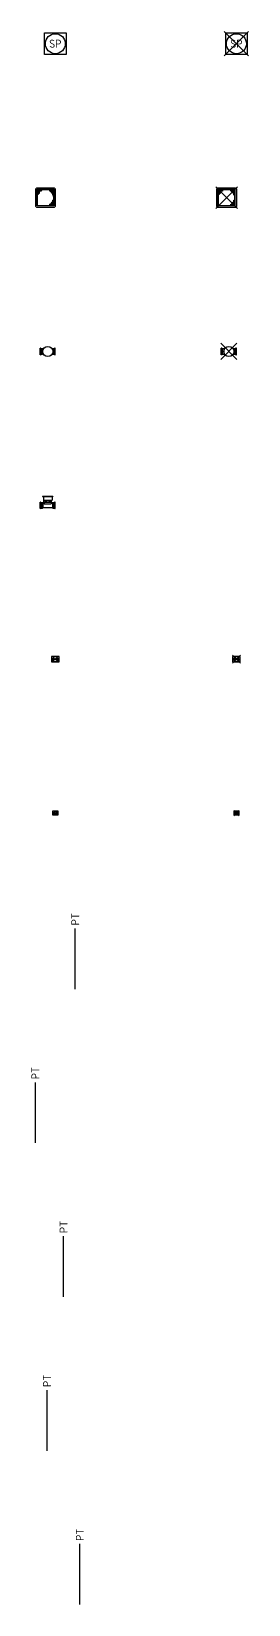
# Model space of a CAD drawing. Header units: metres. Extents: x -3 to 7, y 0 to 220.
# Drawn here: x -0.8 to 6.3, y 109.3 to 160.4 of the extents above; entities that cross this region are included whole.
import ezdxf
from ezdxf.enums import TextEntityAlignment as Align

# ---------------------------------------------------------------- set-up
doc = ezdxf.new("R2010")
doc.units = ezdxf.units.M
doc.styles.add('NLCS-ISO', font='NLCS-ISO.ttf')

# ---------------------------------------------------------------- blocks, each defined once
blk = doc.blocks.new('SIS-PUNTTONG_R100_RECHTS')
blk.add_line((0.8, -0.718), (0.8, 1.25))
at = {"style": 'NLCS-ISO'}
blk.add_text('PT', height=0.26, rotation=90, dxfattribs=at).set_placement((0.8, 1.35), align=Align.MIDDLE_LEFT)
blk = doc.blocks.new('SIS-PUNTTONG_R25_LINKS')
blk.add_line((-0.27, -0.718), (-0.27, 1.25))
at = {"style": 'NLCS-ISO'}
blk.add_text('PT', height=0.26, rotation=90, dxfattribs=at).set_placement((-0.27, 1.35), align=Align.MIDDLE_LEFT)
blk = doc.blocks.new('SIS-PUNTTONG_R25_RECHTS')
blk.add_line((0.27, -0.718), (0.27, 1.25))
at = {"style": 'NLCS-ISO'}
blk.add_text('PT', height=0.26, rotation=90, dxfattribs=at).set_placement((0.27, 1.35), align=Align.MIDDLE_LEFT)
blk = doc.blocks.new('SIS-PUNTTONG_R50_LINKS')
blk.add_line((-0.65, -0.718), (-0.65, 1.25))
at = {"style": 'NLCS-ISO'}
blk.add_text('PT', height=0.26, rotation=90, dxfattribs=at).set_placement((-0.65, 1.35), align=Align.MIDDLE_LEFT)
blk = doc.blocks.new('SIS-PUNTTONG_R50_RECHTS')
blk.add_line((0.65, -0.718), (0.65, 1.25))
at = {"style": 'NLCS-ISO'}
blk.add_text('PT', height=0.26, rotation=90, dxfattribs=at).set_placement((0.65, 1.35), align=Align.MIDDLE_LEFT)
blk = doc.blocks.new('SIS-PUT_ONTSTOPPING_110MM')
for points in [[(-0.048, 0.032, 0.148069), (-0.058, 0, 0.148069), (-0.048, -0.032), (0, 0)], [(0, 0), (0.048, -0.032, 0.148069), (0.058, 0, 0.148069), (0.048, 0.032)]]:
    blk.add_hatch(color=256).paths.add_polyline_path(points)
for p, q in [((0.048, 0.032), (-0.048, -0.032)), ((-0.048, 0.032), (0.048, -0.032))]:
    blk.add_line(p, q)
at = {"flags": 128}
blk.add_lwpolyline([(-0.087, -0.058), (0.087, -0.058), (0.087, 0.058), (-0.087, 0.058)], close=True, dxfattribs=at)
blk.add_circle((0, 0), 0.0577)
blk = doc.blocks.new('SIS-PUT_ONTSTOPPING_160MM')
for points in [[(-0.07, 0.047, 0.148069), (-0.084, 0, 0.148069), (-0.07, -0.047), (0, 0)], [(0, 0), (0.07, -0.047, 0.148069), (0.084, 0, 0.148069), (0.07, 0.047)]]:
    blk.add_hatch(color=256).paths.add_polyline_path(points)
for p, q in [((0.07, 0.047), (-0.07, -0.047)), ((-0.07, 0.047), (0.07, -0.047))]:
    blk.add_line(p, q)
at = {"flags": 128}
blk.add_lwpolyline([(-0.126, -0.084), (0.126, -0.084), (0.126, 0.084), (-0.126, 0.084)], close=True, dxfattribs=at)
blk.add_circle((0, 0), 0.084)
blk = doc.blocks.new('SIS-PUT_PK315-D')
for p, q in [((-0.496, -0.108), (-0.496, 0.108)), ((-0.478, 0.108), (-0.496, 0.108)), ((-0.478, -0.108), (-0.478, 0.108)), ((-0.478, 0.108), (-0.456, 0.092)), ((-0.456, -0.092), (-0.456, 0.092)), ((-0.456, 0.092), (-0.413, 0.092)), ((-0.413, 0.3), (-0.083, 0.3)), ((-0.413, 0.3), (-0.413, 0.284)), ((-0.413, 0.284), (-0.083, 0.284)), ((-0.413, 0.092), (-0.413, -0.092)), ((-0.413, 0.092), (-0.403, 0.08)), ((-0.373, 0.08), (-0.403, 0.08)), ((-0.403, 0.08), (-0.403, -0.08)), ((-0.388, 0.284), (-0.388, 0.172)), ((-0.388, 0.172), (-0.108, 0.172)), ((-0.373, 0.08), (-0.373, 0.172)), ((-0.373, 0.08), (-0.361, 0.046)), ((-0.361, 0.046), (-0.135, 0.046)), ((-0.359, 0.099), (-0.137, 0.099)), ((-0.358, 0.099), (-0.137, 0.099)), ((-0.123, 0.08), (-0.135, 0.046)), ((-0.123, 0.08), (-0.123, 0.172)), ((-0.093, 0.08), (-0.123, 0.08)), ((-0.108, 0.283), (-0.108, 0.172)), ((-0.083, 0.092), (-0.093, 0.08)), ((-0.093, 0.08), (-0.093, -0.08)), ((-0.083, 0.3), (-0.083, 0.284)), ((-0.083, 0.092), (-0.083, -0.092)), ((-0.083, 0.092), (-0.04, 0.092)), ((-0.018, 0.108), (-0.04, 0.092)), ((-0.04, -0.092), (-0.04, 0.092)), ((-0.018, -0.108), (-0.018, 0.108)), ((0, 0.108), (-0.018, 0.108)), ((0, -0.108), (0, 0.108)), ((-0.478, -0.108), (-0.496, -0.108)), ((-0.478, -0.108), (-0.456, -0.092)), ((-0.456, -0.092), (-0.413, -0.092)), ((-0.413, -0.092), (-0.403, -0.08)), ((-0.093, -0.08), (-0.403, -0.08)), ((-0.083, -0.092), (-0.093, -0.08)), ((-0.083, -0.08), (-0.083, -0.092)), ((-0.083, -0.092), (-0.04, -0.092)), ((-0.018, -0.108), (-0.04, -0.092)), ((-0.018, -0.108), (0, -0.108))]:
    blk.add_line(p, q)
at = {"flags": 128}
for points in [[(-0.358, 0.102), (-0.361, 0.094), (-0.361, 0.067), (-0.361, 0.046)], [(-0.138, 0.102), (-0.135, 0.094), (-0.135, 0.067), (-0.135, 0.046)]]:
    blk.add_lwpolyline(points, dxfattribs=at)
at = {"extrusion": (0, 0, -1)}
blk.add_arc((0.248, 0.006), 0.146, 41.1121, 138.8879, dxfattribs=at)
blk = doc.blocks.new('SIS-PUT_PK315')
for p, q in [((-0.496, -0.108), (-0.496, 0.108)), ((-0.478, 0.108), (-0.496, 0.108)), ((-0.478, -0.108), (-0.478, 0.108)), ((-0.478, 0.108), (-0.456, 0.092)), ((-0.456, -0.092), (-0.456, 0.092)), ((-0.456, 0.092), (-0.413, 0.092)), ((-0.413, 0.092), (-0.413, -0.08)), ((-0.413, 0.092), (-0.403, 0.08)), ((-0.392, 0.08), (-0.403, 0.08)), ((-0.403, 0.08), (-0.403, 0.055)), ((-0.093, 0.08), (-0.103, 0.08)), ((-0.083, 0.092), (-0.093, 0.08)), ((-0.093, 0.08), (-0.093, 0.058)), ((-0.083, 0.092), (-0.083, -0.092)), ((-0.083, 0.092), (-0.04, 0.092)), ((-0.018, 0.108), (-0.04, 0.092)), ((-0.04, -0.092), (-0.04, 0.092)), ((-0.018, -0.108), (-0.018, 0.108)), ((0, 0.108), (-0.018, 0.108)), ((0, -0.108), (0, 0.108)), ((-0.478, -0.108), (-0.496, -0.108)), ((-0.478, -0.108), (-0.456, -0.092)), ((-0.456, -0.092), (-0.413, -0.092)), ((-0.413, -0.08), (-0.413, -0.092)), ((-0.413, -0.092), (-0.403, -0.08)), ((-0.403, -0.056), (-0.403, -0.08)), ((-0.392, -0.08), (-0.403, -0.08)), ((-0.093, -0.08), (-0.104, -0.08)), ((-0.093, -0.059), (-0.093, -0.08)), ((-0.083, -0.092), (-0.093, -0.08)), ((-0.083, -0.08), (-0.083, -0.092)), ((-0.083, -0.092), (-0.04, -0.092)), ((-0.018, -0.108), (-0.04, -0.092)), ((-0.018, -0.108), (0, -0.108))]:
    blk.add_line(p, q)
blk.add_circle((-0.248, 0), 0.165)
blk = doc.blocks.new('SIS-PUT_PK315_AFDICHTING')
for p, q in [((-0.64, 0.283), (-0.607, 0.318)), ((-0.64, -0.288), (-0.64, 0.283)), ((-0.607, 0.318), (-0.036, 0.318)), ((-0.585, 0.263), (-0.59, 0.268)), ((-0.055, 0.263), (-0.05, 0.268)), ((-0.036, 0.318), (0, 0.285)), ((0, 0.285), (0, -0.285)), ((-0.602, -0.322), (-0.64, -0.288)), ((-0.034, -0.322), (-0.602, -0.322)), ((-0.585, -0.267), (-0.59, -0.272)), ((-0.05, -0.272), (-0.055, -0.267)), ((0, -0.285), (-0.034, -0.322))]:
    blk.add_line(p, q)
at = {"flags": 128}
for points in [[(-0.05, 0.268), (-0.05, -0.272), (-0.59, -0.272), (-0.59, 0.268)], [(-0.055, 0.263), (-0.055, -0.267), (-0.585, -0.267), (-0.585, 0.263)], [(-0.558, 0.262), (-0.558, 0.237), (-0.583, 0.237), (-0.583, 0.262)], [(-0.558, 0.229), (-0.558, 0.204), (-0.583, 0.204), (-0.583, 0.229)], [(-0.558, 0.195), (-0.558, 0.17), (-0.583, 0.17), (-0.583, 0.195)], [(-0.558, 0.162), (-0.558, 0.137), (-0.583, 0.137), (-0.583, 0.162)], [(-0.558, 0.128), (-0.558, 0.103), (-0.583, 0.103), (-0.583, 0.128)], [(-0.525, 0.262), (-0.525, 0.237), (-0.55, 0.237), (-0.55, 0.262)], [(-0.525, 0.229), (-0.525, 0.204), (-0.55, 0.204), (-0.55, 0.229)], [(-0.525, 0.195), (-0.525, 0.17), (-0.55, 0.17), (-0.55, 0.195)], [(-0.525, 0.162), (-0.525, 0.137), (-0.55, 0.137), (-0.55, 0.162)], [(-0.491, 0.262), (-0.491, 0.237), (-0.516, 0.237), (-0.516, 0.262)], [(-0.491, 0.229), (-0.491, 0.204), (-0.516, 0.204), (-0.516, 0.229)], [(-0.458, 0.262), (-0.458, 0.237), (-0.483, 0.237), (-0.483, 0.262)], [(-0.458, 0.229), (-0.458, 0.204), (-0.483, 0.204), (-0.483, 0.229)], [(-0.157, 0.262), (-0.157, 0.237), (-0.182, 0.237), (-0.182, 0.262)], [(-0.124, 0.262), (-0.124, 0.237), (-0.149, 0.237), (-0.149, 0.262)], [(-0.124, 0.229), (-0.124, 0.204), (-0.149, 0.204), (-0.149, 0.229)], [(-0.09, 0.262), (-0.09, 0.237), (-0.115, 0.237), (-0.115, 0.262)], [(-0.09, 0.229), (-0.09, 0.204), (-0.115, 0.204), (-0.115, 0.229)], [(-0.09, 0.195), (-0.09, 0.17), (-0.115, 0.17), (-0.115, 0.195)], [(-0.057, 0.262), (-0.057, 0.237), (-0.082, 0.237), (-0.082, 0.262)], [(-0.057, 0.229), (-0.057, 0.204), (-0.082, 0.204), (-0.082, 0.229)], [(-0.057, 0.195), (-0.057, 0.17), (-0.082, 0.17), (-0.082, 0.195)], [(-0.057, 0.162), (-0.057, 0.137), (-0.082, 0.137), (-0.082, 0.162)], [(-0.057, 0.128), (-0.057, 0.103), (-0.082, 0.103), (-0.082, 0.128)], [(-0.157, -0.239), (-0.157, -0.264), (-0.182, -0.264), (-0.182, -0.239)], [(-0.124, -0.206), (-0.124, -0.231), (-0.149, -0.231), (-0.149, -0.206)], [(-0.124, -0.239), (-0.124, -0.264), (-0.149, -0.264), (-0.149, -0.239)], [(-0.09, -0.172), (-0.09, -0.197), (-0.115, -0.197), (-0.115, -0.172)], [(-0.09, -0.206), (-0.09, -0.231), (-0.115, -0.231), (-0.115, -0.206)], [(-0.09, -0.239), (-0.09, -0.264), (-0.115, -0.264), (-0.115, -0.239)], [(-0.057, -0.105), (-0.057, -0.13), (-0.082, -0.13), (-0.082, -0.105)], [(-0.057, -0.139), (-0.057, -0.164), (-0.082, -0.164), (-0.082, -0.139)], [(-0.057, -0.172), (-0.057, -0.197), (-0.082, -0.197), (-0.082, -0.172)], [(-0.057, -0.206), (-0.057, -0.231), (-0.082, -0.231), (-0.082, -0.206)], [(-0.057, -0.239), (-0.057, -0.264), (-0.082, -0.264), (-0.082, -0.239)]]:
    blk.add_lwpolyline(points, close=True, dxfattribs=at)
for points in [[(-0.434, 0.237), (-0.449, 0.237), (-0.449, 0.262), (-0.424, 0.262), (-0.424, 0.255)], [(-0.182, 0.208), (-0.182, 0.229), (-0.157, 0.229), (-0.157, 0.204), (-0.176, 0.204)], [(-0.164, 0.195), (-0.157, 0.195), (-0.157, 0.189)], [(-0.149, 0.182), (-0.149, 0.195), (-0.124, 0.195), (-0.124, 0.17), (-0.136, 0.17)], [(-0.129, 0.162), (-0.124, 0.162), (-0.124, 0.156)], [(-0.115, 0.144), (-0.115, 0.162), (-0.09, 0.162), (-0.09, 0.137), (-0.11, 0.137)], [(-0.104, 0.128), (-0.09, 0.128), (-0.09, 0.103), (-0.091, 0.103)], [(-0.082, 0.081), (-0.082, 0.095), (-0.057, 0.095), (-0.057, 0.07), (-0.078, 0.07)], [(-0.076, 0.062), (-0.057, 0.062), (-0.057, 0.037), (-0.071, 0.037)], [(-0.069, 0.028), (-0.057, 0.028), (-0.057, 0.003), (-0.068, 0.003)], [(-0.174, -0.206), (-0.157, -0.206), (-0.157, -0.231), (-0.182, -0.231), (-0.182, -0.211)], [(-0.134, -0.172), (-0.124, -0.172), (-0.124, -0.197), (-0.149, -0.197), (-0.149, -0.19)], [(-0.124, -0.16), (-0.124, -0.164), (-0.128, -0.164)], [(-0.109, -0.139), (-0.09, -0.139), (-0.09, -0.164), (-0.115, -0.164), (-0.115, -0.148)], [(-0.09, -0.105), (-0.09, -0.13), (-0.103, -0.13)], [(-0.078, -0.072), (-0.057, -0.072), (-0.057, -0.097), (-0.082, -0.097), (-0.082, -0.085)], [(-0.071, -0.039), (-0.057, -0.039), (-0.057, -0.064), (-0.075, -0.064)], [(-0.068, -0.005), (-0.057, -0.005), (-0.057, -0.03), (-0.069, -0.03)]]:
    blk.add_lwpolyline(points, dxfattribs=at)
blk = doc.blocks.new('SIS-PUT_SCHOUW_EK288_700X700')
at = {"flags": 128}
blk.add_lwpolyline([(-0.35, 0.35), (0.35, 0.35), (0.35, -0.35), (-0.35, -0.35)], close=True, dxfattribs=at)
blk.add_circle((0, 0), 0.325)
at = {"style": 'NLCS-ISO'}
blk.add_text('SP', height=0.26, dxfattribs=at).set_placement((0, 0), align=Align.MIDDLE_CENTER)
blk = doc.blocks.new('V-SIS-PUT_ONTSTOPPING_110MM')
for points in [[(-0.048, 0.032, 0.148069), (-0.058, 0, 0.148069), (-0.048, -0.032), (0, 0)], [(0, 0), (0.048, -0.032, 0.148069), (0.058, 0, 0.148069), (0.048, 0.032)]]:
    blk.add_hatch(color=256).paths.add_polyline_path(points)
for p, q in [((-0.088, -0.088), (0.088, 0.088)), ((0.088, -0.088), (-0.088, 0.088)), ((0.048, 0.032), (-0.048, -0.032)), ((-0.048, 0.032), (0.048, -0.032))]:
    blk.add_line(p, q)
at = {"flags": 128}
blk.add_lwpolyline([(-0.087, -0.058), (0.087, -0.058), (0.087, 0.058), (-0.087, 0.058)], close=True, dxfattribs=at)
blk.add_circle((0, 0), 0.0577)
blk = doc.blocks.new('V-SIS-PUT_ONTSTOPPING_160MM')
for points in [[(-0.07, 0.047, 0.148069), (-0.084, 0, 0.148069), (-0.07, -0.047), (0, 0)], [(0, 0), (0.07, -0.047, 0.148069), (0.084, 0, 0.148069), (0.07, 0.047)]]:
    blk.add_hatch(color=256).paths.add_polyline_path(points)
for p, q in [((-0.133, -0.133), (0.133, 0.133)), ((0.133, -0.133), (-0.133, 0.133)), ((0.07, 0.047), (-0.07, -0.047)), ((-0.07, 0.047), (0.07, -0.047))]:
    blk.add_line(p, q)
at = {"flags": 128}
blk.add_lwpolyline([(-0.126, -0.084), (0.126, -0.084), (0.126, 0.084), (-0.126, 0.084)], close=True, dxfattribs=at)
blk.add_circle((0, 0), 0.084)
blk = doc.blocks.new('V-SIS-PUT_PK315')
for p, q in [((-0.513, -0.265), (0.017, 0.265)), ((0.017, -0.265), (-0.513, 0.265)), ((-0.496, -0.108), (-0.496, 0.108)), ((-0.478, 0.108), (-0.496, 0.108)), ((-0.478, -0.108), (-0.478, 0.108)), ((-0.478, 0.108), (-0.456, 0.092)), ((-0.456, -0.092), (-0.456, 0.092)), ((-0.456, 0.092), (-0.413, 0.092)), ((-0.413, 0.092), (-0.413, -0.08)), ((-0.413, 0.092), (-0.403, 0.08)), ((-0.392, 0.08), (-0.403, 0.08)), ((-0.403, 0.08), (-0.403, 0.055)), ((-0.093, 0.08), (-0.103, 0.08)), ((-0.083, 0.092), (-0.093, 0.08)), ((-0.093, 0.08), (-0.093, 0.058)), ((-0.083, 0.092), (-0.083, -0.092)), ((-0.083, 0.092), (-0.04, 0.092)), ((-0.018, 0.108), (-0.04, 0.092)), ((-0.04, -0.092), (-0.04, 0.092)), ((-0.018, -0.108), (-0.018, 0.108)), ((0, 0.108), (-0.018, 0.108)), ((0, -0.108), (0, 0.108)), ((-0.478, -0.108), (-0.496, -0.108)), ((-0.478, -0.108), (-0.456, -0.092)), ((-0.456, -0.092), (-0.413, -0.092)), ((-0.413, -0.08), (-0.413, -0.092)), ((-0.413, -0.092), (-0.403, -0.08)), ((-0.403, -0.056), (-0.403, -0.08)), ((-0.392, -0.08), (-0.403, -0.08)), ((-0.093, -0.08), (-0.104, -0.08)), ((-0.093, -0.059), (-0.093, -0.08)), ((-0.083, -0.092), (-0.093, -0.08)), ((-0.083, -0.08), (-0.083, -0.092)), ((-0.083, -0.092), (-0.04, -0.092)), ((-0.018, -0.108), (-0.04, -0.092)), ((-0.018, -0.108), (0, -0.108))]:
    blk.add_line(p, q)
blk.add_circle((-0.248, 0), 0.165)
blk = doc.blocks.new('V-SIS-PUT_PK315_AFDICHTING')
for p, q in [((-0.674, -0.356), (0.034, 0.352)), ((0.034, -0.356), (-0.674, 0.352)), ((-0.64, 0.283), (-0.607, 0.318)), ((-0.64, -0.288), (-0.64, 0.283)), ((-0.607, 0.318), (-0.036, 0.318)), ((-0.585, 0.263), (-0.59, 0.268)), ((-0.055, 0.263), (-0.05, 0.268)), ((-0.036, 0.318), (0, 0.285)), ((0, 0.285), (0, -0.285)), ((-0.602, -0.322), (-0.64, -0.288)), ((-0.034, -0.322), (-0.602, -0.322)), ((-0.585, -0.267), (-0.59, -0.272)), ((-0.05, -0.272), (-0.055, -0.267)), ((0, -0.285), (-0.034, -0.322))]:
    blk.add_line(p, q)
at = {"flags": 128}
for points in [[(-0.05, 0.268), (-0.05, -0.272), (-0.59, -0.272), (-0.59, 0.268)], [(-0.055, 0.263), (-0.055, -0.267), (-0.585, -0.267), (-0.585, 0.263)], [(-0.558, 0.262), (-0.558, 0.237), (-0.583, 0.237), (-0.583, 0.262)], [(-0.558, 0.229), (-0.558, 0.204), (-0.583, 0.204), (-0.583, 0.229)], [(-0.558, 0.195), (-0.558, 0.17), (-0.583, 0.17), (-0.583, 0.195)], [(-0.558, 0.162), (-0.558, 0.137), (-0.583, 0.137), (-0.583, 0.162)], [(-0.558, 0.128), (-0.558, 0.103), (-0.583, 0.103), (-0.583, 0.128)], [(-0.525, 0.262), (-0.525, 0.237), (-0.55, 0.237), (-0.55, 0.262)], [(-0.525, 0.229), (-0.525, 0.204), (-0.55, 0.204), (-0.55, 0.229)], [(-0.525, 0.195), (-0.525, 0.17), (-0.55, 0.17), (-0.55, 0.195)], [(-0.525, 0.162), (-0.525, 0.137), (-0.55, 0.137), (-0.55, 0.162)], [(-0.491, 0.262), (-0.491, 0.237), (-0.516, 0.237), (-0.516, 0.262)], [(-0.491, 0.229), (-0.491, 0.204), (-0.516, 0.204), (-0.516, 0.229)], [(-0.458, 0.262), (-0.458, 0.237), (-0.483, 0.237), (-0.483, 0.262)], [(-0.458, 0.229), (-0.458, 0.204), (-0.483, 0.204), (-0.483, 0.229)], [(-0.157, 0.262), (-0.157, 0.237), (-0.182, 0.237), (-0.182, 0.262)], [(-0.124, 0.262), (-0.124, 0.237), (-0.149, 0.237), (-0.149, 0.262)], [(-0.124, 0.229), (-0.124, 0.204), (-0.149, 0.204), (-0.149, 0.229)], [(-0.09, 0.262), (-0.09, 0.237), (-0.115, 0.237), (-0.115, 0.262)], [(-0.09, 0.229), (-0.09, 0.204), (-0.115, 0.204), (-0.115, 0.229)], [(-0.09, 0.195), (-0.09, 0.17), (-0.115, 0.17), (-0.115, 0.195)], [(-0.057, 0.262), (-0.057, 0.237), (-0.082, 0.237), (-0.082, 0.262)], [(-0.057, 0.229), (-0.057, 0.204), (-0.082, 0.204), (-0.082, 0.229)], [(-0.057, 0.195), (-0.057, 0.17), (-0.082, 0.17), (-0.082, 0.195)], [(-0.057, 0.162), (-0.057, 0.137), (-0.082, 0.137), (-0.082, 0.162)], [(-0.057, 0.128), (-0.057, 0.103), (-0.082, 0.103), (-0.082, 0.128)], [(-0.157, -0.239), (-0.157, -0.264), (-0.182, -0.264), (-0.182, -0.239)], [(-0.124, -0.206), (-0.124, -0.231), (-0.149, -0.231), (-0.149, -0.206)], [(-0.124, -0.239), (-0.124, -0.264), (-0.149, -0.264), (-0.149, -0.239)], [(-0.09, -0.172), (-0.09, -0.197), (-0.115, -0.197), (-0.115, -0.172)], [(-0.09, -0.206), (-0.09, -0.231), (-0.115, -0.231), (-0.115, -0.206)], [(-0.09, -0.239), (-0.09, -0.264), (-0.115, -0.264), (-0.115, -0.239)], [(-0.057, -0.105), (-0.057, -0.13), (-0.082, -0.13), (-0.082, -0.105)], [(-0.057, -0.139), (-0.057, -0.164), (-0.082, -0.164), (-0.082, -0.139)], [(-0.057, -0.172), (-0.057, -0.197), (-0.082, -0.197), (-0.082, -0.172)], [(-0.057, -0.206), (-0.057, -0.231), (-0.082, -0.231), (-0.082, -0.206)], [(-0.057, -0.239), (-0.057, -0.264), (-0.082, -0.264), (-0.082, -0.239)]]:
    blk.add_lwpolyline(points, close=True, dxfattribs=at)
for points in [[(-0.434, 0.237), (-0.449, 0.237), (-0.449, 0.262), (-0.424, 0.262), (-0.424, 0.255)], [(-0.182, 0.208), (-0.182, 0.229), (-0.157, 0.229), (-0.157, 0.204), (-0.176, 0.204)], [(-0.164, 0.195), (-0.157, 0.195), (-0.157, 0.189)], [(-0.149, 0.182), (-0.149, 0.195), (-0.124, 0.195), (-0.124, 0.17), (-0.136, 0.17)], [(-0.129, 0.162), (-0.124, 0.162), (-0.124, 0.156)], [(-0.115, 0.144), (-0.115, 0.162), (-0.09, 0.162), (-0.09, 0.137), (-0.11, 0.137)], [(-0.104, 0.128), (-0.09, 0.128), (-0.09, 0.103), (-0.091, 0.103)], [(-0.082, 0.081), (-0.082, 0.095), (-0.057, 0.095), (-0.057, 0.07), (-0.078, 0.07)], [(-0.076, 0.062), (-0.057, 0.062), (-0.057, 0.037), (-0.071, 0.037)], [(-0.069, 0.028), (-0.057, 0.028), (-0.057, 0.003), (-0.068, 0.003)], [(-0.174, -0.206), (-0.157, -0.206), (-0.157, -0.231), (-0.182, -0.231), (-0.182, -0.211)], [(-0.134, -0.172), (-0.124, -0.172), (-0.124, -0.197), (-0.149, -0.197), (-0.149, -0.19)], [(-0.124, -0.16), (-0.124, -0.164), (-0.128, -0.164)], [(-0.109, -0.139), (-0.09, -0.139), (-0.09, -0.164), (-0.115, -0.164), (-0.115, -0.148)], [(-0.09, -0.105), (-0.09, -0.13), (-0.103, -0.13)], [(-0.078, -0.072), (-0.057, -0.072), (-0.057, -0.097), (-0.082, -0.097), (-0.082, -0.085)], [(-0.071, -0.039), (-0.057, -0.039), (-0.057, -0.064), (-0.075, -0.064)], [(-0.068, -0.005), (-0.057, -0.005), (-0.057, -0.03), (-0.069, -0.03)]]:
    blk.add_lwpolyline(points, dxfattribs=at)
blk = doc.blocks.new('V-SIS-PUT_SCHOUW_EK288_700X700')
for p, q in [((-0.398, -0.398), (0.398, 0.398)), ((0.398, -0.398), (-0.398, 0.398))]:
    blk.add_line(p, q)
at = {"flags": 128}
blk.add_lwpolyline([(-0.35, 0.35), (0.35, 0.35), (0.35, -0.35), (-0.35, -0.35)], close=True, dxfattribs=at)
blk.add_circle((0, 0), 0.325)
at = {"style": 'NLCS-ISO'}
blk.add_text('SP', height=0.26, dxfattribs=at).set_placement((0, 0), align=Align.MIDDLE_CENTER)

msp = doc.modelspace()

# ---------------------------------------------------------------- block references
for name, p in [('SIS-PUT_SCHOUW_EK288_700X700', (0, 160)), ('V-SIS-PUT_SCHOUW_EK288_700X700', (5.902, 160)), ('SIS-PUT_PK315_AFDICHTING', (0, 155)), ('V-SIS-PUT_PK315_AFDICHTING', (5.902, 155)), ('SIS-PUT_PK315', (0, 150)), ('V-SIS-PUT_PK315', (5.902, 150)), ('SIS-PUT_PK315-D', (0, 145)), ('SIS-PUT_ONTSTOPPING_160MM', (0, 140)), ('V-SIS-PUT_ONTSTOPPING_160MM', (5.902, 140)), ('SIS-PUT_ONTSTOPPING_110MM', (0, 135)), ('V-SIS-PUT_ONTSTOPPING_110MM', (5.902, 135)), ('SIS-PUNTTONG_R50_RECHTS', (0, 130)), ('SIS-PUNTTONG_R50_LINKS', (0, 125)), ('SIS-PUNTTONG_R25_RECHTS', (0, 120)), ('SIS-PUNTTONG_R25_LINKS', (0, 115)), ('SIS-PUNTTONG_R100_RECHTS', (0, 110))]:
    msp.add_blockref(name, p)

doc.saveas('drawing.dxf')
